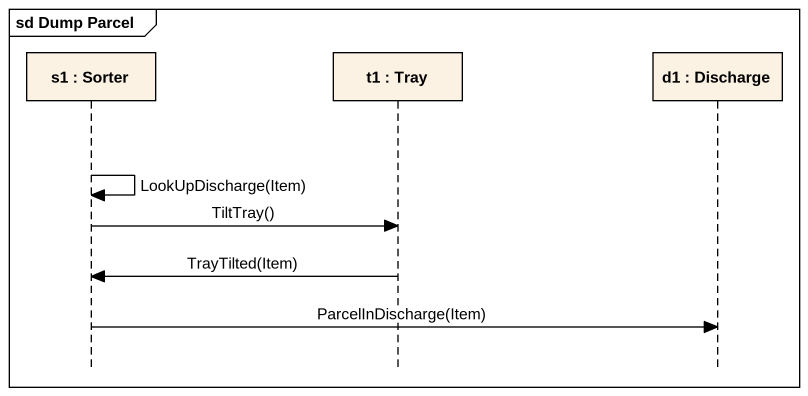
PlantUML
@startuml
mainframe sd Dump Parcel
hide footbox
participant "s1 : Sorter" as s1
participant "t1 : Tray" as t1
participant "d1 : Discharge" as d1

s1 -> s1 : LookUpDischarge(Item)
s1 -> t1 : TiltTray()
t1 -> s1 : TrayTilted(Item)
s1 -> d1 : ParcelInDischarge(Item)
@enduml
